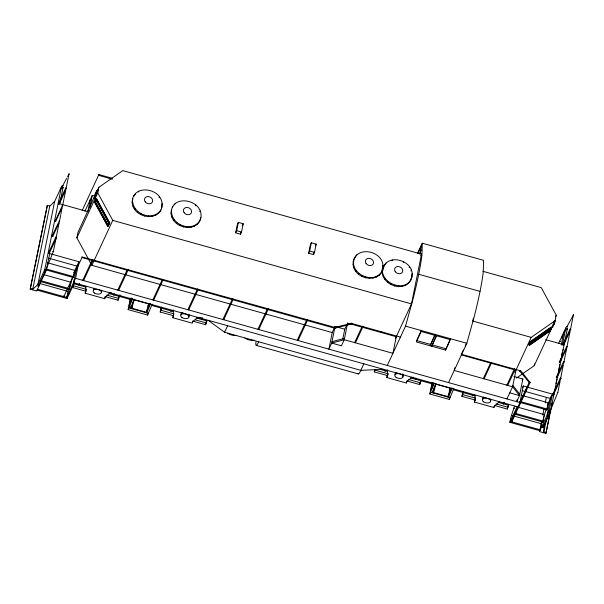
<?xml version="1.0" encoding="UTF-8"?>
<svg xmlns="http://www.w3.org/2000/svg" width="604" height="604" viewBox="0 0 604 604"><rect width="100%" height="100%" fill="white"/><g stroke="black" fill="none" stroke-linecap="round" stroke-linejoin="round"><path stroke-width="0.91" d="M132.216 202.944C131.559 183.858 160.619 187.263 162.114 203.518C162.77 222.597 133.71 219.199 132.216 202.944L132.767 198.716L132.367 199.584M171.136 213.824C170.592 192.903 203.956 199.479 200.883 217.757C197.357 233.454 172.351 228.501 171.136 213.824L171.695 209.596L171.287 210.464M223.857 319.418L223.05 319.191L223.827 319.508L233.144 299.441L232.94 298.935L232.397 299.04L223.133 319.033M384.001 265.556C382.09 285.677 350.818 279.954 353.257 261.343C356.79 245.647 381.788 250.6 383.004 265.277C376.805 284.507 411.218 295.779 412.2 273.438C411.03 259.637 387.911 253.733 383.027 267.965M381.705 271.717C373.061 285.654 347.474 272.442 354.812 257.395M362.151 326.5C362.974 325.307 363.117 327.791 362.151 326.5L354.812 342.211L355.016 342.71L355.56 342.604L362.838 326.93M410.901 279.878C403.804 293.635 379.856 284.28 382.453 269.505L381.305 272.585M410.501 280.747L411.649 277.666L412.2 273.438M490.773 362.566C491.596 361.381 491.739 363.857 490.773 362.566L483.434 378.278L483.638 378.784L484.181 378.678L491.46 362.996M334.918 328.168L351.83 323.948L351.906 323.344L334.722 327.376L81.804 256.843L82.204 257.644L334.993 328.319C333.914 327.149 335.386 327.738 334.978 328.312M94.888 197.75L94.934 198.361L96.074 195.152M95.296 194.881L95.319 195.537L96.648 190.637L94.375 197.734L94.118 198.135L95.432 193.25L95.296 194.881L77.992 232.268L76.874 237.795L91.876 265.36L332.23 332.562L335.046 326.485L344.778 329.203L347.602 323.125L396.254 336.73L392.91 353.317L344.257 339.72L331.702 343.072L328.886 349.15L332.23 332.562M552.637 326.454L552.592 327.557L553.86 323.767C553.392 327.67 556.239 318.134 554.706 320.837M146.727 310.071L146.296 312.744L148.765 303.918L134.163 299.841L132.555 303.314L131.702 308.667L134.163 299.841M448.244 395.303L447.957 397.092L450.425 388.266L435.824 384.182L433.362 393.008L434.216 387.655L435.507 384.876M55.84 239.199C58.399 235.296 54.096 238.278 56.557 237.236M560.784 378.746L560.927 378.21L560.346 378.089L552.97 393.853L553.211 394.344L553.74 394.201L559.47 381.864M37.493 289.256L66.689 297.417L75.553 278.316L78.897 261.728L49.709 253.567L46.357 270.154L36.685 290.992L30.2 289.18L47.339 205.368L49.77 206.047L54.617 201.517L61.472 186.757L63.095 187.21L59.743 203.797L88.056 211.717M30.2 289.18L47.339 205.368M49.77 206.047L32.631 289.86M30.6 288.312L33.039 288.991L37.886 284.461L54.617 201.517M37.886 284.461L44.741 269.701L61.472 186.757M44.341 274.495L44.719 272.653M58.799 223.435L52.691 236.594L51.921 236.247L59.6 220.437L53.356 251.551L45.617 270.464M59.804 219.599L60.823 214.518M60.996 213.657L62.574 205.201L55.04 221.442L55.666 221.358L61.389 209.022M62.869 204.401L63.896 199.305M64.069 198.459L68.796 175.032M66.689 297.417L68.705 288.923M37.093 290.124L67.097 298.512L67.595 296.028M40.868 281.675L69.181 289.588L70.109 284.982M69.181 289.588L72.54 277.176M45.791 269.837L73.212 277.5L73.748 274.835M74.111 273.061L74.466 271.279L73.915 272.963M78.897 261.728L74.866 270.411L73.212 277.5M88.041 210.773L90.268 199.713L91.083 199.939M86.145 289.995L85.609 291.158L72.639 287.527L73.054 285.45M72.639 287.527L74.639 282.045M89.868 207.353L92.284 195.371L94.956 196.119M76.874 237.795L97.75 192.827L98.867 187.293L122.793 170.615L421.532 254.148L411.49 303.91L395.507 338.353M110.358 292.759L105.458 296.934L104.658 298.67L85.194 293.227L85.609 291.158M104.658 298.67L105.073 296.594L118.052 300.226L119.275 296.413M113.907 295.273L114.216 293.748M118.052 300.226L118.324 298.844M152.17 304.137L147.61 315.062L128.146 309.618L130.456 298.157M131.068 305.866L130.562 308.357L134.33 299.146M147.61 315.062L147.942 313.401M173.726 314.488L173.189 315.643L160.219 312.011L161.419 307.172M160.219 312.011L161.442 308.206L173.514 311.581M197.938 317.243L193.038 321.419L192.231 323.155L172.774 317.719L173.189 315.643M192.374 322.468L192.653 321.086L205.624 324.71L206.855 320.898L196.579 318.029M201.487 319.758L201.796 318.233M205.624 324.71L206.047 322.634M206.198 321.879L206.508 320.354M235.651 232.842L237.327 224.545L238.331 222.378L243.201 223.737L241.524 232.034L240.52 234.201L235.651 232.842L236.662 230.668L238.331 222.378M240.52 234.201L240.89 232.359M308.636 253.25L310.305 244.952L311.317 242.785L316.179 244.144L314.503 252.434L313.499 254.609L308.636 253.25L309.641 251.075L311.317 242.785M313.499 254.609L314.057 251.845M335.046 326.485L331.702 343.072L341.434 345.798L344.257 339.72L347.602 323.125M342.793 339.048L344.778 329.203M374.299 371.875L375.107 370.139L388.078 373.763L387.27 375.499L374.299 371.875L374.714 369.799M412.019 377.1L407.119 381.275L406.318 383.012L386.854 377.576L387.27 375.499M386.854 377.576L388.078 373.763M419.901 253.748L421.577 245.451L417.855 253.469M406.318 383.012L406.598 381.63M415.567 379.614L415.877 378.096M406.734 380.943L419.704 384.567L419.984 383.185M420.384 381.23L420.127 382.498L420.935 380.762L419.704 384.567M434.872 334.775L430.124 345.775L434.963 335.356M436.118 336.028L431.747 346.228L436.586 335.809M453.831 388.478L449.27 399.403L429.806 393.967L432.117 382.506M432.562 391.045L432.222 392.698L435.99 383.487M445.533 350.086L450.373 339.667L421.177 331.505L416.345 341.924L445.533 350.086L450.274 339.086M454.774 367.7L454.216 370.463L512.6 386.786L519.508 395.582L516.692 401.66L517.062 399.818M449.27 399.403L449.769 396.919M473.355 318.285L472.796 321.056L531.18 337.379L555.106 320.701L556.224 315.175L541.222 287.61L482.838 271.287M461.879 396.36L462.679 394.623L475.658 398.247L474.85 399.984L461.879 396.36L463.079 391.52M462.679 394.623L463.102 392.547L475.174 395.922M499.599 401.592L494.699 405.767L493.891 407.504L474.434 402.06L474.85 399.984M474.434 402.06L475.658 398.247M493.891 407.504L494.17 406.122M503.147 404.099L503.457 402.581M494.314 405.427L507.284 409.059L507.564 407.677M507.284 409.059L508.508 405.246L498.24 402.377M461.154 354.88L515.944 370.199L512.6 386.786L506.96 398.942M540.693 426.552L539.855 430.705L509.851 422.309L510.886 417.205L514.457 406.258L515.272 406.484M514.012 376.526L522.86 378.995L519.508 395.582L509.784 392.864M514.057 416.103L541.486 423.774L540.263 429.837L511.067 421.668L519.931 402.566L523.283 385.979L552.471 394.14L549.127 410.735L539.455 431.573L545.941 433.385L567.481 328.244L565.857 327.783L558.519 343.608M516.48 378.051L534.23 365.677L534.6 363.834M539.455 431.573L540.014 428.802M540.942 424.197L541.501 421.433M542.8 414.978L544.098 408.531M545.216 402.996L546.333 397.47M515.325 414.329L542.754 422L543.683 417.394M542.754 422L544.461 414.646L517.922 407.224M543.087 425.722L542.807 427.104L549.655 412.343L557.394 393.423M520.248 402.49L546.786 409.912L548.039 403.691L552.471 394.14M546.786 409.912L548.44 402.823L521.018 395.159M543.509 432.706L544.272 424.099M547.111 415.076L550.833 396.639M561.244 345.027L563.842 332.125M546.514 418.934L543.91 431.837L546.341 432.517M565.857 327.783L562.513 344.378L545.706 339.674M545.941 433.385L549.663 414.948M550.033 413.106L550.773 409.421M551.701 404.816L552.079 402.974M553.566 395.597L554.306 391.913M555.982 383.615L556.911 379.01M558.398 371.634L559.885 364.265M560.255 362.423L561.003 358.731M561.373 356.889L562.301 352.283M557.794 392.638L557.349 392.434L557.794 392.638L563.358 364.771M563.532 363.895L564.023 361.464M564.196 360.618L565.223 355.537M565.389 354.676L567.088 346.266M567.262 345.413L568.288 340.324M568.462 339.478L573.188 316.051M55.953 237.621L56.081 237.025M560.474 378.044L560.346 378.64L560.225 378.225M554.125 321.554L554.253 320.973M95.1 196.693L95.258 196.058M96.323 194.035L96.481 193.408M400.263 337.477L400.467 336.677M461.615 354.238L461.516 354.729L461.758 353.929M65.655 188.108L66.425 188.456L65.655 188.108L58.399 203.737L58.641 204.227L59.169 204.084L65.285 190.924M59.169 204.084L58.399 203.737M55.666 221.358L54.896 221.004M52.691 236.594L51.921 236.247M55.817 237.236L48.577 252.834L48.818 253.325L49.347 253.182L55.07 240.845M49.347 253.182L48.577 252.834M62.144 205.383L62.703 205.904L62.673 205.232M59.177 220.619L59.736 221.139L59.6 220.437M570.048 329.127L570.818 329.474L570.048 329.127L562.792 344.756L563.041 345.246L563.57 345.103L569.678 331.943M563.57 345.103L562.792 344.756M566.854 346.205L559.289 362.022L559.531 362.521L560.059 362.37L566.167 349.21M560.059 362.37L559.289 362.022M563.555 361.66L556.314 377.258L556.556 377.757L557.084 377.613L562.815 365.269M557.084 377.613L556.367 377.183M553.74 394.201L552.97 393.853M566.544 346.394L566.997 346.938L567.247 346.379M552.924 325.254L553.966 322.189M554.147 322.596L554.329 321.962M387.27 365.473L405.526 326.145L412.97 299.29A73.703 8.086 -74.4 0 0 421.977 254.624L422.256 243.201L483.562 260.339L483.283 271.762A73.703 8.086 -74.4 0 1 474.276 316.428L466.832 343.283L448.576 382.619M552.396 325.979L552.584 325.375M540.89 425.594L542.279 421.335M543.864 416.473L546.114 409.587M547.488 405.375L548.039 403.691M96.859 192.17L97.463 190.864L96.066 195.477M92.329 259.788L82.952 279.931L83.156 280.43L83.699 280.324L93.016 260.256C92.805 258.776 91.634 260.89 93.016 260.256M83.699 280.324L82.952 279.931M127.301 269.656L117.984 289.724L118.188 290.23L118.731 290.124L128.048 270.048L127.301 269.656L128.063 269.777M118.731 290.124L117.984 289.724M162.385 279.38L153.016 299.516L153.22 300.022L153.763 299.916L163.08 279.848L162.468 279.32M153.763 299.916L153.016 299.516M162.333 279.448L163.08 279.848M199.335 221.706L200.883 217.757M188.101 309.24L188.161 309.754L188.795 309.709L198.112 289.641L197.908 289.135L197.365 289.24L188.048 309.316L188.795 309.709M197.365 289.24L198.112 289.641M232.397 299.04L233.144 299.441M267.481 308.765L258.112 328.901L258.308 329.406L258.859 329.301L268.176 309.233C267.957 307.753 266.787 309.86 268.176 309.233M258.859 329.301L258.112 328.901M297.44 339.901L298.187 340.301L307.504 320.226L307.3 319.727L306.757 319.833L297.44 339.901L298.187 340.301M306.757 319.833L307.504 320.226M355.56 342.604L354.812 342.211M484.181 378.678L483.434 378.278M514.283 369.187L507.005 384.869L507.209 385.375L507.753 385.269L515.031 369.588M507.753 385.269L507.005 384.869M511.105 421.328L511.852 421.728L530.086 382.438L520.376 370.358L519.908 370.426L519.674 370.954L529.293 382.589L530.048 382.528M511.852 421.728L511.747 421.282M530.002 382.181L529.293 382.589M128.146 309.618L132.706 298.693M150.547 303.684L146.78 312.887L147.761 308.055L149.686 303.903M429.806 393.967L434.367 383.034M452.207 388.025L448.44 397.236L449.421 392.396L451.347 388.244M552.207 326.507L551.784 327.33M61.034 188.893L66.682 178.233M62.423 188.659L63.095 187.21M38.414 286.085L45.262 271.324M82.129 210.637L98.709 174.926M84.945 211.196L92.284 195.371M96.111 193.235L98.867 187.293M97.078 191.513L97.78 189.996L98.346 190.592M97.372 191.309L97.976 190.003M94.534 202.159L95.938 199.124L96.67 198.89L109.8 223.004L108.388 226.039L107.655 226.273L94.534 202.159L95.266 201.925L96.67 198.89M94.82 202.287L96.028 199.682L96.761 199.448L109.513 222.876L108.297 225.481L107.565 225.715L94.82 202.287L95.553 202.053L96.459 200.098M63.956 296.292L81.721 258.029M67.097 298.512L74.345 282.883M78.724 285.08L79.501 283.404M107.565 225.715L108.78 223.11L109.513 222.876M107.655 226.273L109.067 223.238L109.8 223.004M91.876 265.36L112.752 220.384L97.75 192.827M85.194 293.227L86.002 291.49L85.685 286.251M133.914 195.636L133.514 196.504L135.575 193.907M138.414 191.981L138.822 191.113M133.069 206.349L133.469 205.481L132.616 202.076M134.866 209.573L135.273 208.705L133.469 205.481M137.493 212.397L137.893 211.528L135.273 208.705M140.762 214.624L141.162 213.756L137.893 211.528M144.454 216.104L144.854 215.235C150.585 216.836 157.599 215.334 160.815 209.958L160.415 210.826M148.32 216.738L148.72 215.87M159.056 197.75L159.464 196.881M152.087 216.481L152.487 215.613M155.507 215.349L155.915 214.48M162.114 203.518L161.562 207.746L161.963 206.878M118.739 297.568L120.045 294.76M158.346 213.416L158.754 212.548M172.434 207.383L172.842 206.515M130.607 298.557L130.2 299.425L108.999 293.544M174.503 204.794L174.903 203.926M129.822 301.328L131.37 297.983M128.984 305.473L132.08 298.791M171.989 217.236L172.397 216.368L171.544 212.955M173.793 220.46L174.194 219.592L172.397 216.368M176.413 223.284L176.821 222.415L174.194 219.592M179.682 225.511L180.09 224.643L176.821 222.415M183.374 226.991L183.782 226.123C189.513 227.723 196.526 226.213 199.743 220.838M147.791 306.002L148.765 303.918M147.618 308.742L149.935 303.759M195.356 205.813L195.764 204.945M187.24 227.617L187.64 226.749M191.015 227.361L191.415 226.492M199.781 211.861L200.188 210.992M194.435 226.228L194.835 225.36M197.274 224.303L197.674 223.435M160.634 309.943L161.442 308.206M172.774 317.719L173.575 315.983L173.212 309.867M242.529 225.186L243.201 223.737M201.985 319.539L202.763 317.87M206.311 322.06L206.855 320.898M383.306 369.271L360.822 370.343L224.59 332.253L227.61 325.737M315.507 245.586L316.179 244.144M353.257 261.343L353.665 260.475M356.873 254.805L354.405 258.263M353.106 264.703L353.514 263.835M353.959 268.108L354.367 267.24M355.764 271.339L356.164 270.471M358.383 274.163L358.784 273.295M361.653 276.39L362.06 275.522M365.344 277.87L365.752 277.002M369.21 278.497L369.61 277.629M372.978 278.24L373.385 277.372M376.405 277.108L376.805 276.239M382.604 266.145L383.004 265.277M379.244 275.182L379.644 274.314M386.069 262.966L384.114 265.775M382.302 272.865L382.702 271.996M383.155 276.277L383.555 275.409M391.928 260.769L392.328 259.901M384.952 279.501L385.36 278.633M387.579 282.325L387.979 281.456M390.848 284.552L391.249 283.684M403.253 262.627L403.653 261.758M394.54 286.032L394.941 285.163M398.406 286.658L398.806 285.79M363.842 363.834L360.822 370.343A20.362 2.235 -74.4 0 1 358.134 373.589M409.142 267.678L409.55 266.809M402.173 286.402L402.574 285.533M417.53 253.393L422.256 243.201M410.946 270.902L411.347 270.033M419.478 253.922L421.335 249.913M405.594 285.269L406.001 284.401M420.746 255.832L421.532 254.148M408.432 283.344L408.84 282.476M411.649 277.666L412.049 276.798M416.994 339.735L421.086 330.924M432.268 382.898L431.86 383.767L410.66 377.885M431.483 385.669L433.03 382.332M430.644 389.814L433.74 383.14M461.871 353.189L463.359 349.988M465.216 345.979L466.333 343.57M449.134 391.045L450.425 388.266M449.278 393.091L451.596 388.108M462.294 394.284L463.102 392.547M514.887 372.479L515.944 370.199M516.337 369.354L531.18 337.379M530.161 341.766L528.749 344.801L529.315 345.397L550.244 330.803L551.656 327.768L551.09 327.172L530.161 341.766L530.72 342.362L529.315 345.397M529.149 344.378L530.357 341.773L550.689 327.594L551.256 328.191L550.048 330.796L529.716 344.975L529.149 344.378L549.481 330.199L550.689 327.594M529.716 344.975L530.924 342.37L551.256 328.191M503.645 403.887L504.423 402.219M507.707 406.983L508.508 405.246M522.15 380.512L522.86 378.995M522.611 387.428L523.283 385.979M555.431 316.866L556.224 315.175M530.991 343.238L549.678 330.207L551.09 327.172M534.23 365.677L555.106 320.701M509.851 422.309L517.107 406.681M519.787 402.634L529.247 382.241M513.053 418.149L515.793 412.238M517.756 408.01L518.934 405.48M519.719 403.789L525.993 390.275L525.812 389.678M561.622 338.112L562.762 335.65M564.664 331.551L565.805 329.089M566.718 329.882L567.481 328.244M562.671 350.441L563.079 349.573M543.894 425.948L550.75 411.188L549.127 410.735M67.595 176.595L68.516 174.956M566.952 326.628L573.37 315.152M98.98 175.334L98.475 174.465L112.201 178.255M69.15 174.571L69.234 173.673L68.539 174.292M573.543 315.59L573.415 314.631L573.105 315.613M560.874 378.708L560.98 378.293M530.72 342.362L551.656 327.768M45.021 271.015L45.202 271.649L45.594 271.173M351.702 323.049L351.83 323.948M38.996 284.907L38.331 284.778M331.981 341.69L344.537 338.331M563.887 361.441L563.917 362.158L564.098 361.486M560.233 341.547L559.689 341.275L560.172 341.298M98.799 175.387L112.389 179.192M418.731 274.254L480.029 291.392M236.662 230.668L241.524 232.034M309.641 251.075L314.503 252.434M112.752 220.384L411.49 303.91M405.526 326.145L466.832 343.283M416.617 340.543L430.403 344.393M432.026 344.846L445.812 348.704M351.77 323.502L400.444 337.108M461.637 354.329L489.897 362.226M490.78 362.476L520.029 370.652L520.308 371.573M48.577 258.157L76.882 266.07L73.537 282.657L517.915 406.907M522.15 390.569L550.455 398.481M47.444 262.748L74.866 270.411M46.191 268.969L72.729 276.383M519.765 401.381L547.186 409.044M44.741 269.701L46.357 270.154M75.553 278.316L519.931 402.566M199.758 317.417L202.438 318.172M43.465 274.563L70.887 282.234M73.862 283.714L85.934 287.096M151.408 305.352L161.019 308.04M380.384 369.422L387.594 371.437M453.068 389.701L462.679 392.389M513.861 408.077L514.676 408.312M73.446 285.79L86.417 289.422M106.742 295.099L118.852 298.489M161.019 310.275L173.997 313.906M195.19 319.833L206.432 322.974M408.402 379.448L420.512 382.83M495.982 403.933L508.092 407.322M433.06 388.553L434.865 389.059M40.385 280.558L69.581 288.72M515.733 413.461L543.155 421.131M131.906 308.229L146.5 312.313M433.566 392.577L448.16 396.654M128.946 307.904L148.403 313.348M430.599 392.245L450.063 397.689M39.6 283.442L67.912 291.362M511.482 415.386L512.29 415.612M256.172 345.36L358.346 373.929M67.52 293.272L68.335 293.499M519.719 370.999L520.376 370.358M180.09 224.643L183.782 226.123M141.162 213.756L144.854 215.235M98.611 174.458L98.973 174.911M208.146 320.301L224.59 332.253M549.678 330.207L550.244 330.803M549.481 330.199L550.048 330.796M530.357 341.773L530.924 342.37M556.729 377.085L557.107 377.523M52.337 236.066L52.714 236.504M512.879 385.405L519.787 394.201M95.938 199.124L109.067 223.238M96.028 199.682L108.78 223.11M95.553 202.053L108.297 225.481M95.266 201.925L108.388 226.039M474.918 395.084L475.235 400.324M387.292 369.724L387.662 375.839M472.751 395.952A16.595 9.196 11.4 0 1 472.026 394.706M413.347 377.168A16.595 9.196 11.4 0 1 411.966 377.908M385.178 371.468A16.595 9.196 11.4 0 1 384.454 370.214M199.267 317.311A16.595 9.196 11.4 0 1 196.3 318.655M171.091 311.611A16.595 9.196 11.4 0 1 170.366 310.358M111.687 292.827A16.595 9.196 11.4 0 1 110.305 293.567M101.54 290.154A4.236 2.348 11.4 0 1 101.238 291.928M93.552 290.456A4.236 2.348 11.4 0 1 94.481 288.267M189.135 314.692A4.236 2.348 11.4 0 1 188.78 316.451M181.109 314.895A4.236 2.348 11.4 0 1 182.967 312.457M490.795 399.033A4.236 2.348 11.4 0 1 490.44 400.792M482.77 399.244A4.236 2.348 11.4 0 1 483.774 397.07M402.74 373.876A4.236 2.348 11.4 0 1 402.264 376.692M395.212 374.797A4.236 2.348 11.4 0 1 396.987 372.328M258.648 341.773A20.362 2.235 -74.4 0 1 255.945 341.932M254.231 340.218A8.388 4.651 11.4 0 1 244.854 338.081M235.854 335.567A8.388 4.651 11.4 0 1 227.829 333.317M37.977 286.122C38.784 287.904 39.049 284.159 37.977 286.122M542.369 427.134C543.177 428.923 543.441 425.178 542.369 427.134M549.255 412.23L550.063 412.456L549.255 412.23M63.548 296.179L64.364 296.405L63.548 296.179M108.833 177.689L109.641 177.916L108.833 177.689M380.203 331.453L381.018 331.679L380.203 331.453M514.351 369.067L515.159 369.293L514.351 369.067M62.152 185.504L62.959 185.73L62.152 185.504M566.544 326.515L567.352 326.741L566.544 326.515M52.956 251.423L53.756 251.679L52.986 251.415M542.679 425.609L543.494 425.835L542.679 425.609M181.947 317.485A4.236 2.348 11.4 0 0 188.901 317.311A4.236 2.348 11.4 0 0 183.692 313.725A4.236 2.348 11.4 0 0 181.947 317.485M94.42 293.038A4.236 2.348 11.4 0 0 101.336 292.781A4.236 2.348 11.4 0 0 96.036 289.24A4.236 2.348 11.4 0 0 94.42 293.038M483.6 401.834A4.236 2.348 11.4 0 0 490.561 401.652A4.236 2.348 11.4 0 0 485.352 398.074A4.236 2.348 11.4 0 0 483.6 401.834M396.081 377.387A4.236 2.348 11.4 0 0 402.996 377.13A4.236 2.348 11.4 0 0 397.696 373.589A4.236 2.348 11.4 0 0 396.081 377.387M184.137 212.714A4.236 3.496 24.9 0 0 191.234 213.061A4.236 3.496 24.9 0 0 187.127 207.444A4.236 3.496 24.9 0 0 184.137 212.714M145.217 201.834A4.236 3.496 24.9 0 0 152.314 202.181A4.236 3.496 24.9 0 0 148.199 196.557A4.236 3.496 24.9 0 0 145.217 201.834M366.107 263.593A4.236 3.496 24.9 0 0 373.204 263.94A4.236 3.496 24.9 0 0 369.089 258.323A4.236 3.496 24.9 0 0 366.107 263.593M395.303 271.755A4.236 3.496 24.9 0 0 402.4 272.102A4.236 3.496 24.9 0 0 398.285 266.485A4.236 3.496 24.9 0 0 395.303 271.755"/></g></svg>
